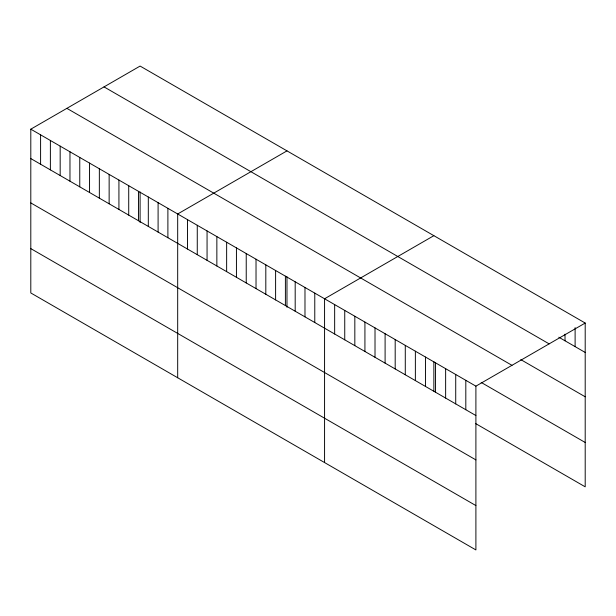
<?xml version="1.0" encoding="UTF-8"?>
<svg xmlns="http://www.w3.org/2000/svg" width="616" height="616" viewBox="0 0 616 616"><rect width="100%" height="100%" fill="white"/><g stroke="black" fill="none" stroke-linecap="round" stroke-linejoin="round"><path stroke-width="0.92" d="M30.8 129.175L475.898 386.147L475.898 549.934L30.8 292.954L30.8 129.175L140.101 66.066L585.2 323.046L585.2 486.825L475.775 423.654M286.979 150.874L177.685 213.975L177.685 377.754M433.864 235.674L324.57 298.775L324.57 462.562M475.898 386.147L585.2 323.046M558.812 337.214L585.2 352.444M104.027 86.894L549.133 343.874M520.789 359.605L585.2 396.789M66.867 108.347L511.973 365.327M481.204 382.444L585.2 442.481M30.8 158.574L475.898 415.546M30.8 202.918L475.898 459.898M30.8 248.61L475.898 505.582M575.113 327.65L575.113 346.623M565.018 334.157L565.018 340.794M465.812 380.326L465.812 409.725M455.725 374.497L455.725 403.903M445.637 368.676L445.637 398.075M435.543 362.847L435.543 392.253M433.864 361.577L433.864 391.137M425.456 357.026L425.456 386.425M415.369 351.197L415.369 380.603M405.282 345.376L405.282 374.774M395.187 339.555L395.187 368.953M385.1 333.726L385.1 363.124M375.013 327.905L375.013 357.303M364.926 322.076L364.926 351.474M354.831 316.254L354.831 345.653M344.744 310.425L344.744 339.824M334.657 304.604L334.657 334.003M314.776 293.124L314.776 322.522M304.982 287.472L304.982 316.87M295.187 281.82L295.187 311.219M286.979 276.776L286.979 307.261M285.4 276.161L285.4 305.567M275.606 270.509L275.606 299.907M265.812 264.857L265.812 294.255M256.025 259.205L256.025 288.604M246.231 253.546L246.231 282.952M236.436 247.894L236.436 277.292M226.642 242.242L226.642 271.641M216.855 236.59L216.855 265.989M207.061 230.938L207.061 260.337M197.266 225.279L197.266 254.685M187.48 219.627L187.48 249.026M167.891 208.324L167.891 237.722M158.096 202.664L158.096 232.07M148.31 197.012L148.31 226.411M140.101 191.969L140.101 222.461M138.515 191.36L138.515 220.759M128.721 185.709L128.721 215.107M118.926 180.057L118.926 209.455M109.14 174.397L109.14 203.804M99.345 168.746L99.345 198.144M89.551 163.094L89.551 192.492M79.764 157.442L79.764 186.841M69.97 151.79L69.97 181.189M60.176 146.131L60.176 175.537M50.381 140.479L50.381 169.877M40.594 134.827L40.594 164.226"/></g></svg>
